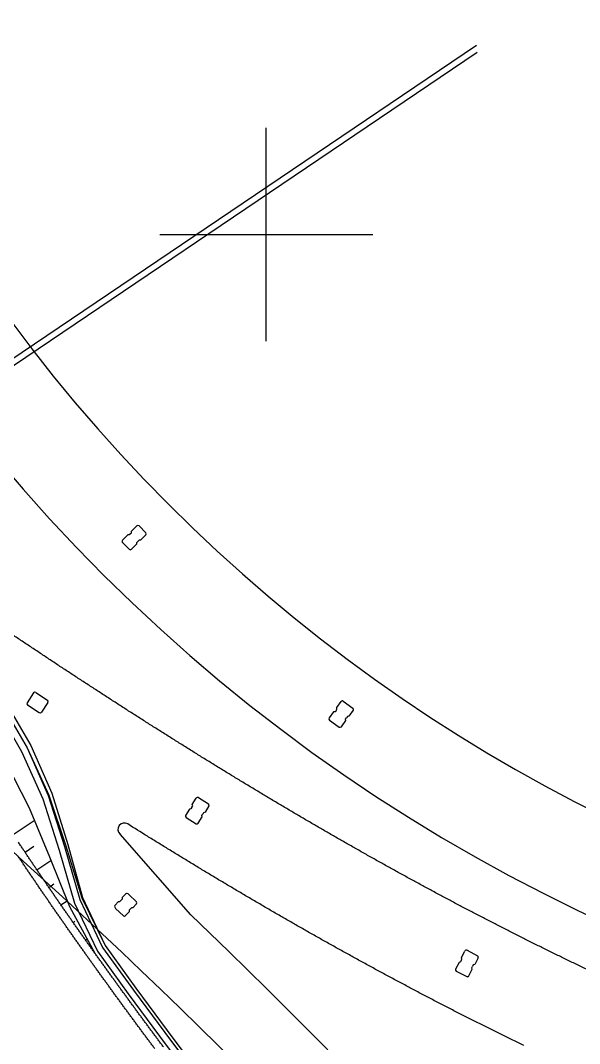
# Model space of a CAD drawing. Header units: inches. Extents: x 499362 to 502582, y 2541888 to 2545349.
# Drawn here: x 501176.9 to 501229.4, y 2543424.1 to 2543520.1 of the extents above; entities that cross this region are included whole.
import ezdxf

# ---------------------------------------------------------------- set-up
doc = ezdxf.new("R2010")
doc.units = ezdxf.units.IN
for name, color, linetype in [('0-段落划分', 2, 'Continuous'), ('坐标网', 2, 'Continuous'), ('桥-立柱', 5, 'Continuous')]:
    doc.layers.add(name, color=color, linetype=linetype)

# ---------------------------------------------------------------- blocks, each defined once
blk = doc.blocks.new('A$C035667EC')
at = {"layer": '桥-立柱', "color": 1, "linetype": 'Continuous'}
for p, q in [((501187.357, 2543472.159), (501187.852, 2543472.653)), ((501188.064, 2543472.653), (501188.7, 2543472.016)), ((501187.003, 2543471.805), (501186.507, 2543471.311)), ((501187.144, 2543471.805), (501187.003, 2543471.805)), ((501187.25, 2543471.911), (501187.144, 2543471.805)), ((501187.25, 2543471.911), (501187.356, 2543472.017)), ((501187.356, 2543472.017), (501187.357, 2543472.159)), ((501188.7, 2543471.804), (501188.204, 2543471.309)), ((501186.507, 2543471.099), (501187.143, 2543470.462)), ((501187.355, 2543470.461), (501187.85, 2543470.956)), ((501187.85, 2543470.956), (501187.851, 2543471.097)), ((501187.851, 2543471.097), (501187.957, 2543471.203)), ((501188.063, 2543471.309), (501187.957, 2543471.203)), ((501188.204, 2543471.309), (501188.063, 2543471.309)), ((501178.166, 2543456.98), (501177.56, 2543456.063)), ((501178.374, 2543457.023), (501179.458, 2543456.306)), ((501179.501, 2543456.098), (501178.894, 2543455.18)), ((501206.619, 2543455.608), (501207.029, 2543456.176)), ((501207.238, 2543456.21), (501208.13, 2543455.566)), ((501177.602, 2543455.855), (501178.686, 2543455.138)), ((501206.327, 2543455.203), (501205.917, 2543454.635)), ((501206.466, 2543455.225), (501206.327, 2543455.203)), ((501206.554, 2543455.347), (501206.466, 2543455.225)), ((501206.554, 2543455.347), (501206.642, 2543455.469)), ((501206.642, 2543455.469), (501206.619, 2543455.608)), ((501208.164, 2543455.357), (501207.755, 2543454.789)), ((501205.951, 2543454.426), (501206.843, 2543453.782)), ((501207.053, 2543453.816), (501207.462, 2543454.384)), ((501207.44, 2543454.523), (501207.527, 2543454.645)), ((501207.462, 2543454.384), (501207.44, 2543454.523)), ((501207.615, 2543454.766), (501207.527, 2543454.645)), ((501207.755, 2543454.789), (501207.615, 2543454.766)), ((501193.065, 2543446.516), (501193.432, 2543447.112)), ((501193.098, 2543446.378), (501193.065, 2543446.516)), ((501193.639, 2543447.16), (501194.575, 2543446.583)), ((501192.803, 2543446.09), (501192.435, 2543445.494)), ((501192.94, 2543446.123), (501192.803, 2543446.09)), ((501193.019, 2543446.25), (501192.94, 2543446.123)), ((501193.019, 2543446.25), (501193.098, 2543446.378)), ((501193.962, 2543445.493), (501194.04, 2543445.621)), ((501194.119, 2543445.748), (501194.04, 2543445.621)), ((501194.257, 2543445.781), (501194.119, 2543445.748)), ((501194.624, 2543446.377), (501194.257, 2543445.781)), ((501192.484, 2543445.288), (501193.421, 2543444.711)), ((501193.627, 2543444.759), (501193.994, 2543445.355)), ((501193.994, 2543445.355), (501193.962, 2543445.493)), ((501186.808, 2543438.141), (501186.466, 2543437.776)), ((501187.093, 2543438.08), (501187.824, 2543437.398)), ((501186.125, 2543437.41), (501185.784, 2543437.045)), ((501186.125, 2543437.41), (501186.266, 2543437.415)), ((501186.471, 2543437.634), (501186.266, 2543437.415)), ((501186.466, 2543437.776), (501186.471, 2543437.634)), ((501187.831, 2543437.186), (501187.49, 2543436.82)), ((501186.595, 2543436.082), (501185.864, 2543436.765)), ((501187.148, 2543436.455), (501186.807, 2543436.089)), ((501187.348, 2543436.815), (501187.143, 2543436.596)), ((501187.143, 2543436.596), (501187.148, 2543436.455)), ((501187.49, 2543436.82), (501187.348, 2543436.815)), ((501218.331, 2543432.148), (501218.652, 2543432.77)), ((501218.374, 2543432.013), (501218.331, 2543432.148)), ((501218.854, 2543432.835), (501219.832, 2543432.331)), ((501219.896, 2543432.128), (501219.575, 2543431.506)), ((501218.102, 2543431.704), (501217.781, 2543431.082)), ((501218.236, 2543431.747), (501218.102, 2543431.704)), ((501218.305, 2543431.88), (501218.236, 2543431.747)), ((501218.305, 2543431.88), (501218.374, 2543432.013)), ((501219.303, 2543431.197), (501219.372, 2543431.33)), ((501219.346, 2543431.062), (501219.303, 2543431.197)), ((501219.44, 2543431.463), (501219.372, 2543431.33)), ((501219.575, 2543431.506), (501219.44, 2543431.463)), ((501217.845, 2543430.88), (501218.823, 2543430.375)), ((501219.025, 2543430.44), (501219.346, 2543431.062))]:
    blk.add_line(p, q, dxfattribs=at)
for centre, radius, start, end in [((501187.958, 2543472.547), 0.15, 44.94725, 134.94725), ((501188.594, 2543471.91), 0.15, 314.94725, 44.94725), ((501186.613, 2543471.205), 0.15, 134.94725, 224.94725), ((501187.249, 2543470.568), 0.15, 224.94725, 314.94725), ((501178.291, 2543456.897), 0.15, 56.52743, 146.52743), ((501179.376, 2543456.18), 0.15, 326.52743, 56.52743), ((501207.151, 2543456.088), 0.15, 54.1885, 144.1885), ((501177.685, 2543455.98), 0.15, 146.52743, 236.52743), ((501178.769, 2543455.263), 0.15, 236.52743, 326.52743), ((501208.043, 2543455.444), 0.15, 324.1885, 54.1885), ((501206.039, 2543454.547), 0.15, 144.1885, 234.1885), ((501206.931, 2543453.904), 0.15, 234.1885, 324.1885), ((501193.56, 2543447.033), 0.15, 58.345, 148.345), ((501194.496, 2543446.456), 0.15, 328.345, 58.345), ((501192.563, 2543445.415), 0.15, 148.345, 238.345), ((501193.499, 2543444.838), 0.15, 238.345, 328.345), ((501186.904, 2543437.896), 0.264, 44.37393, 111.46193), ((501186.035, 2543436.965), 0.264, 162.44641, 229.53441), ((501187.721, 2543437.288), 0.15, 316.95417, 46.95417), ((501186.697, 2543436.192), 0.15, 226.95417, 316.95417), ((501218.785, 2543432.702), 0.15, 62.71393, 152.71393), ((501219.763, 2543432.197), 0.15, 332.71393, 62.71393), ((501217.914, 2543431.013), 0.15, 152.71393, 242.71393), ((501218.892, 2543430.509), 0.15, 242.71393, 332.71393)]:
    blk.add_arc(centre, radius, start, end, dxfattribs=at)
blk = doc.blocks.new('A$C3A006F90')
at = {"layer": '0-段落划分', "color": 2, "linetype": 'Continuous'}
for p, q in [((501176.254, 2543443.713), (501178.233, 2543445.017)), ((501177.359, 2543442.046), (501178.186, 2543442.599)), ((501178.475, 2543440.386), (501179.792, 2543441.277)), ((501179.601, 2543438.733), (501180.077, 2543439.06)), ((501180.737, 2543437.087), (501181.316, 2543437.49)), ((501181.881, 2543435.447), (501182.051, 2543435.566)), ((501183.034, 2543433.813), (501183.183, 2543433.918))]:
    blk.add_line(p, q, dxfattribs=at)
at = {"layer": '0-段落划分', "color": 2}
blk.add_line((501192.923, 2543436.158), (501186.278, 2543443.735), dxfattribs=at)
at = {"layer": '0-段落划分', "color": 2, "flags": 128}
for points in [[(501139.132, 2543488.36, -0.000001), (501138.236, 2543488.999, -0.000002), (501137.34, 2543489.638, -0.000002)], [(501246.288, 2543543.719, 0.000002), (501245.629, 2543543.819, 0.000003), (501244.969, 2543543.918, 0.000004)], [(501230.078, 2543431.054, 0.000906), (501229.088, 2543431.527, 0.000897), (501228.101, 2543432.003, 0.000887), (501227.114, 2543432.483, 0.000878), (501226.13, 2543432.966, 0.000868), (501225.147, 2543433.453, 0.000859), (501224.166, 2543433.943, 0.000849), (501223.186, 2543434.436, 0.00084), (501222.209, 2543434.933, 0.000831), (501221.232, 2543435.433, 0.000821), (501220.258, 2543435.936, 0.000812), (501219.285, 2543436.443, 0.000802), (501218.313, 2543436.953, 0.000793), (501217.344, 2543437.466, 0.000783), (501216.376, 2543437.982, 0.000774), (501215.409, 2543438.501, 0.000765), (501214.444, 2543439.023, 0.000755), (501213.481, 2543439.548, 0.000746), (501212.519, 2543440.076, 0.000736), (501211.559, 2543440.606, 0.000727), (501210.6, 2543441.14, 0.000717), (501209.642, 2543441.676, 0.000708), (501208.687, 2543442.216, 0.000698), (501207.733, 2543442.758, 0.000689), (501206.78, 2543443.302, 0.000679), (501205.828, 2543443.849, 0.00067), (501204.879, 2543444.399, 0.000661), (501203.93, 2543444.952, 0.000651), (501202.983, 2543445.507, 0.000642), (501202.038, 2543446.064, 0.000632), (501201.093, 2543446.624, 0.000623), (501200.151, 2543447.186, 0.000613), (501199.209, 2543447.751, 0.000604), (501198.269, 2543448.318, 0.000594), (501197.33, 2543448.887, 0.000585), (501196.393, 2543449.458, 0.000575), (501195.457, 2543450.032, 0.000566), (501194.522, 2543450.608, 0.000556), (501193.589, 2543451.186, 0.000547), (501192.656, 2543451.766, 0.000537), (501191.725, 2543452.348, 0.000528), (501190.795, 2543452.932, 0.000519), (501189.867, 2543453.518, 0.000509), (501188.939, 2543454.106, 0.0005), (501188.013, 2543454.696, 0.00049), (501187.088, 2543455.287, 0.000481), (501186.164, 2543455.881, 0.000471), (501185.241, 2543456.476, 0.000462), (501184.319, 2543457.073, 0.000452), (501183.398, 2543457.672, 0.000443), (501182.478, 2543458.273, 0.000433), (501181.559, 2543458.875, 0.000424), (501180.642, 2543459.478, 0.000414), (501179.725, 2543460.084, 0.000405), (501178.809, 2543460.69, 0.000395), (501177.894, 2543461.299, 0.000386), (501176.98, 2543461.908, 0.000376), (501176.067, 2543462.52, 0.000367)], [(501203.451, 2543406.628, 0.000001), (501203.23, 2543406.914, 0.000003)], [(501190.351, 2543423.778, 0.000136), (501190.137, 2543424.065, 0.000138), (501189.923, 2543424.352, 0.00014), (501189.709, 2543424.639, 0.000142), (501189.495, 2543424.926, 0.000145), (501189.282, 2543425.214, 0.000147), (501189.068, 2543425.501, 0.000149), (501188.855, 2543425.789, 0.000151), (501188.643, 2543426.077, 0.000153), (501188.43, 2543426.365, 0.000156), (501188.217, 2543426.652, 0.000158), (501188.005, 2543426.94, 0.00016), (501187.793, 2543427.228, 0.000162), (501187.581, 2543427.517, 0.000164), (501187.37, 2543427.805, 0.000167), (501187.159, 2543428.093, 0.000169), (501186.947, 2543428.382, 0.000171), (501186.736, 2543428.67, 0.000173), (501186.526, 2543428.959, 0.000175), (501186.315, 2543429.248, 0.000177), (501186.105, 2543429.537, 0.00018), (501185.895, 2543429.826, 0.000182), (501185.686, 2543430.115, 0.000184), (501185.476, 2543430.404, 0.000186), (501185.267, 2543430.694, 0.000188), (501185.058, 2543430.983, 0.000191), (501184.849, 2543431.273, 0.000193), (501184.641, 2543431.563, 0.000195), (501184.432, 2543431.853, 0.000197), (501184.224, 2543432.143, 0.000199), (501184.017, 2543432.433, 0.000201), (501183.809, 2543432.723, 0.000204), (501183.602, 2543433.014, 0.000206), (501183.395, 2543433.304, 0.000208), (501183.189, 2543433.595, 0.00021), (501182.982, 2543433.886, 0.000212), (501182.776, 2543434.177, 0.000214), (501182.571, 2543434.468, 0.000217), (501182.365, 2543434.759, 0.000219), (501182.16, 2543435.05, 0.000221), (501181.955, 2543435.342, 0.000223), (501181.75, 2543435.634, 0.000225), (501181.546, 2543435.925, 0.000227), (501181.342, 2543436.217, 0.00023), (501181.138, 2543436.51, 0.000232), (501180.935, 2543436.802, 0.000234), (501180.732, 2543437.094, 0.000236), (501180.529, 2543437.387, 0.000238), (501180.327, 2543437.68, 0.00024), (501180.124, 2543437.973, 0.000242), (501179.923, 2543438.266, 0.000245), (501179.721, 2543438.559, 0.000247), (501179.52, 2543438.852, 0.000249), (501179.319, 2543439.146, 0.000251), (501179.118, 2543439.44, 0.000253), (501178.918, 2543439.734, 0.000255), (501178.718, 2543440.028, 0.000258), (501178.519, 2543440.322, 0.00026), (501178.32, 2543440.616, 0.000262), (501178.121, 2543440.911, 0.000264), (501177.922, 2543441.206, 0.000266), (501177.724, 2543441.501, 0.000268), (501177.526, 2543441.796, 0.00027), (501177.329, 2543442.091, 0.000272), (501177.132, 2543442.387, 0.000275), (501176.935, 2543442.682, 0.000277), (501176.739, 2543442.978, 0.000279)], [(501202.857, 2543406.17, 0.000001), (501202.636, 2543406.455, 0.000003)], [(501189.536, 2543423.616, 0.000138), (501189.321, 2543423.904, 0.00014), (501189.107, 2543424.191, 0.000143), (501188.893, 2543424.479, 0.000145), (501188.68, 2543424.767, 0.000147), (501188.466, 2543425.055, 0.000149), (501188.253, 2543425.343, 0.000152), (501188.04, 2543425.631, 0.000154), (501187.827, 2543425.919, 0.000156), (501187.614, 2543426.207, 0.000158), (501187.401, 2543426.496, 0.00016), (501187.189, 2543426.784, 0.000163), (501186.977, 2543427.073, 0.000165), (501186.765, 2543427.361, 0.000167), (501186.553, 2543427.65, 0.000169), (501186.342, 2543427.939, 0.000171), (501186.131, 2543428.228, 0.000174), (501185.92, 2543428.517, 0.000176), (501185.709, 2543428.807, 0.000178), (501185.499, 2543429.096, 0.00018), (501185.288, 2543429.385, 0.000182), (501185.078, 2543429.675, 0.000185), (501184.868, 2543429.965, 0.000187), (501184.659, 2543430.255, 0.000189), (501184.45, 2543430.545, 0.000191), (501184.24, 2543430.835, 0.000193), (501184.032, 2543431.125, 0.000196), (501183.823, 2543431.415, 0.000198), (501183.615, 2543431.706, 0.0002), (501183.407, 2543431.997, 0.000202), (501183.199, 2543432.287, 0.000204), (501182.991, 2543432.578, 0.000206), (501182.784, 2543432.869, 0.000209), (501182.577, 2543433.161, 0.000211), (501182.37, 2543433.452, 0.000213), (501182.164, 2543433.743, 0.000215), (501181.958, 2543434.035, 0.000217), (501181.752, 2543434.327, 0.00022), (501181.546, 2543434.619, 0.000222), (501181.341, 2543434.911, 0.000224), (501181.136, 2543435.203, 0.000226), (501180.931, 2543435.496, 0.000228), (501180.727, 2543435.788, 0.00023), (501180.523, 2543436.081, 0.000233), (501180.319, 2543436.374, 0.000235), (501180.116, 2543436.667, 0.000237), (501179.912, 2543436.96, 0.000239), (501179.709, 2543437.253, 0.000241), (501179.507, 2543437.547, 0.000243), (501179.305, 2543437.841, 0.000246), (501179.103, 2543438.134, 0.000248), (501178.901, 2543438.429, 0.00025), (501178.7, 2543438.723, 0.000252), (501178.499, 2543439.017, 0.000254), (501178.298, 2543439.312, 0.000256), (501178.098, 2543439.606, 0.000259), (501177.898, 2543439.901, 0.000261), (501177.698, 2543440.196, 0.000263), (501177.499, 2543440.492, 0.000265), (501177.3, 2543440.787, 0.000267), (501177.101, 2543441.083, 0.000269), (501176.903, 2543441.379, 0.000272), (501176.705, 2543441.675, 0.000274)], [(501224.179, 2543423.902, 0.000941), (501223.164, 2543424.396, 0.00093), (501222.151, 2543424.893, 0.000919), (501221.139, 2543425.394, 0.000909), (501220.13, 2543425.898, 0.000898), (501219.124, 2543426.405, 0.000888), (501218.119, 2543426.916, 0.000877), (501217.116, 2543427.43, 0.000867), (501216.115, 2543427.947, 0.000856), (501215.116, 2543428.467, 0.000846), (501214.118, 2543428.99, 0.000835), (501213.123, 2543429.516, 0.000825), (501212.13, 2543430.046, 0.000814), (501211.139, 2543430.578, 0.000804), (501210.15, 2543431.113, 0.000794), (501209.162, 2543431.651, 0.000783), (501208.177, 2543432.192, 0.000773), (501207.193, 2543432.736, 0.000762), (501206.211, 2543433.282, 0.000752), (501205.231, 2543433.832, 0.000742), (501204.253, 2543434.383, 0.000731), (501203.277, 2543434.938, 0.000721), (501202.303, 2543435.495, 0.000711), (501201.33, 2543436.054, 0.0007), (501200.359, 2543436.616, 0.00069), (501199.39, 2543437.181, 0.00068), (501198.423, 2543437.747, 0.000669), (501197.457, 2543438.317, 0.000659), (501196.494, 2543438.888, 0.000649), (501195.531, 2543439.462, 0.000638), (501194.571, 2543440.038, 0.000628), (501193.612, 2543440.616, 0.000618), (501192.655, 2543441.196, 0.000608), (501191.7, 2543441.779, 0.000598), (501190.746, 2543442.363, 0.000587), (501189.794, 2543442.95, 0.000577), (501188.843, 2543443.538, 0.000567), (501187.001, 2543444.687)]]:
    blk.add_lwpolyline(points, format="xyb", dxfattribs=at)
at = {"layer": '0-段落划分', "color": 2, "linetype": 'Continuous', "flags": 128}
for points in [[(501150.914, 2543497.644), (501152.635, 2543493.098), (501155.179, 2543488.869), (501158.636, 2543485.051), (501162.436, 2543481.47), (501163.056, 2543480.654, 0.39779), (501164.411, 2543480.43), (501219.724, 2543517.765)], [(501165.379, 2543477.599), (501165.379, 2543477.599), (501164.632, 2543478.581, -0.43083), (501164.869, 2543480.015), (501219.8, 2543517.093)]]:
    blk.add_lwpolyline(points, format="xyb", dxfattribs=at)
at = {"layer": '0-段落划分', "color": 2, "flags": 128}
blk.add_lwpolyline([(501135.977, 2543476.928), (501139.906, 2543473.865), (501143.789, 2543470.746), (501147.627, 2543467.578), (501151.426, 2543464.366), (501155.188, 2543461.118), (501158.918, 2543457.838), (501162.619, 2543454.534), (501166.296, 2543451.211), (501169.953, 2543447.875), (501173.596, 2543444.53), (501177.233, 2543441.182), (501180.873, 2543437.838)], dxfattribs=at)
at = {"layer": '0-段落划分', "color": 2, "linetype": 'Continuous', "flags": 128}
for points in [[(501175.508, 2543456.182), (501177.901, 2543452.038), (501179.878, 2543447.592), (501181.371, 2543442.765), (501182.766, 2543437.798), (501184.887, 2543433.279), (501184.887, 2543433.279)], [(501174.635, 2543455.658), (501177.042, 2543451.499), (501179.044, 2543447.047), (501180.574, 2543442.227), (501182.01, 2543437.272), (501184.155, 2543432.756), (501184.155, 2543432.756)], [(501174.635, 2543455.658), (501177.042, 2543451.499), (501179.044, 2543447.047), (501180.574, 2543442.227), (501182.01, 2543437.272), (501184.155, 2543432.756), (501184.155, 2543432.756)], [(501175.149, 2543455.967), (501177.557, 2543451.822), (501179.591, 2543447.404), (501181.189, 2543442.642), (501182.704, 2543437.755), (501184.887, 2543433.279), (501184.887, 2543433.279)], [(501175.149, 2543455.967), (501177.55, 2543451.818), (501179.546, 2543447.375), (501181.071, 2543442.562), (501182.502, 2543437.614), (501184.643, 2543433.105), (501184.643, 2543433.105)], [(501175.149, 2543455.967), (501177.55, 2543451.818), (501179.546, 2543447.375), (501181.071, 2543442.562), (501182.502, 2543437.614), (501184.643, 2543433.105), (501184.643, 2543433.105)], [(501173.065, 2543454.714), (501175.526, 2543450.547), (501177.739, 2543446.196), (501179.659, 2543441.609), (501181.536, 2543436.942), (501183.911, 2543432.581), (501183.911, 2543432.581)], [(501184.643, 2543433.105), (501187.534, 2543429.105), (501190.469, 2543425.125), (501193.443, 2543421.159), (501196.448, 2543417.204), (501199.477, 2543413.253), (501199.477, 2543413.253)], [(501184.887, 2543433.279), (501187.776, 2543429.282), (501190.71, 2543425.304), (501193.683, 2543421.34), (501196.686, 2543417.386), (501199.714, 2543413.436), (501199.714, 2543413.436)], [(501184.155, 2543432.756), (501187.049, 2543428.751), (501189.988, 2543424.766), (501192.964, 2543420.798), (501195.971, 2543416.84), (501199.001, 2543412.887), (501199.001, 2543412.887)], [(501184.155, 2543432.756), (501187.049, 2543428.751), (501189.988, 2543424.766), (501192.964, 2543420.798), (501195.971, 2543416.84), (501199.001, 2543412.887), (501199.001, 2543412.887)]]:
    blk.add_lwpolyline(points, dxfattribs=at)
at = {"layer": '0-段落划分', "color": 2}
for centre, radius, start, end in [((501299.783, 2543583.53), 154, 138.40031, 289.75385), ((501299.783, 2543583.53), 153.25, 138.40031, 205.35579), ((501299.783, 2543583.53), 163, 206.60816, 289.75385), ((500741.344, 2543008.576), 598.25, 27.836312, 48.560029), ((500741.344, 2543008.576), 599, 27.836312, 48.560029), ((501186.684, 2543444.178), 0.6, 58.04507, 227.49258), ((500833.571, 2543058.922), 514, 11.63997, 47.49258), ((500833.571, 2543058.922), 521, 11.65337, 46.39079)]:
    blk.add_arc(centre, radius, start, end, dxfattribs=at)
at = {"layer": '0-段落划分', "color": 2, "linetype": 'Continuous'}
blk.add_blockref('A$C035667EC', (0, 0), dxfattribs=at)

msp = doc.modelspace()

# ---------------------------------------------------------------- linework, layer by layer
at = {"layer": '坐标网'}
for p, q in [((501200, 2543490), (501200, 2543510)), ((501190, 2543500), (501210, 2543500))]:
    msp.add_line(p, q, dxfattribs=at)

# ---------------------------------------------------------------- block references
at = {"layer": '0-段落划分'}
msp.add_blockref('A$C3A006F90', (0, 0), dxfattribs=at)

doc.saveas('drawing.dxf')
